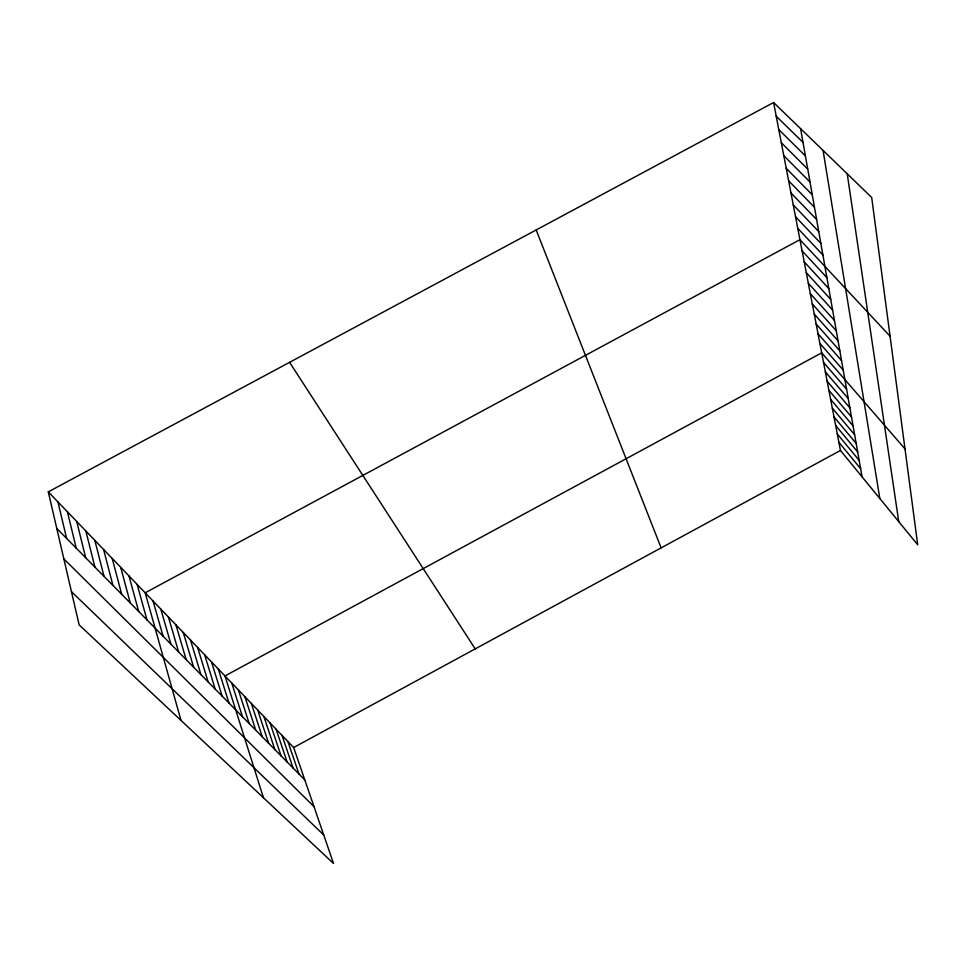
<?xml version="1.0" encoding="UTF-8"?>
<svg xmlns="http://www.w3.org/2000/svg" width="966" height="966" viewBox="0 0 966 966"><rect width="100%" height="100%" fill="white"/><g stroke="black" fill="none" stroke-linecap="round" stroke-linejoin="round"><path stroke-width="1.45" d="M293.652 747.515L840.456 450.458L773.585 102.517L48.3 491.863L79.152 624.893L333.524 863.483L293.652 747.515L48.3 491.863M71.448 591.663L323.743 835.01M773.585 102.517L871.694 197.487L917.7 544.776L840.456 450.458M776.205 116.186L803.012 142.4M778.789 129.577L805.39 155.888M63.853 558.903L313.974 806.622M781.313 142.727L807.721 169.11M783.788 155.635L810.015 182.079M56.777 528.438L304.797 779.924M786.227 168.301L812.261 194.806M788.618 180.739L814.471 207.304M790.961 192.946L816.632 219.56M793.267 204.937L818.757 231.599M795.537 216.722L820.846 243.408M797.759 228.302L822.887 255.012M890.072 336.24L799.945 239.665L145.19 592.81L180.992 720.419M802.094 250.846L826.884 277.616M804.207 261.834L828.828 288.617M806.284 272.629L830.736 299.424M808.325 283.243L832.607 310.05M810.329 293.688L834.455 320.483M812.297 303.952L836.266 330.758M814.241 314.059L838.053 340.853M816.149 323.984L839.804 350.779M818.033 333.765L841.519 360.535M819.88 343.377L843.221 370.135M904.997 448.9L821.692 352.844L224.969 675.946L263.476 797.783M823.539 362.431L846.578 389.153M825.35 371.874L848.245 398.572M827.138 381.172L849.875 407.833M828.9 390.312L851.481 416.95M830.627 399.308L853.075 425.921M832.33 408.159L854.632 434.736M834.008 416.889L856.166 443.43M835.662 425.475L857.675 451.979M837.28 433.927L859.16 460.384M838.886 442.259L860.621 468.679M289.595 362.335L475.212 648.886M536.178 229.968L661.118 547.891M287.892 741.502L299.001 774.056M282.036 735.404L293.121 768.091M276.083 729.209L287.144 762.029M270.045 722.918L281.07 755.871M263.911 716.518L274.899 749.604M257.68 710.022L268.633 743.252M251.341 703.429L262.257 736.78M244.905 696.727L255.773 730.211M238.373 689.905L249.192 723.534M231.719 682.986L242.49 716.748M218.304 668.991L228.966 703.031M211.53 661.939L222.132 696.1M204.635 654.767L215.176 689.06M197.644 647.474L208.113 681.887M190.519 640.047L200.928 674.606M183.286 632.513L193.623 667.192M175.921 624.845L186.184 659.645M168.434 617.045L178.613 651.978M160.827 609.111L170.922 644.165M153.075 601.033L163.073 636.22M137.16 584.454L146.977 619.894M128.997 575.941L138.693 611.502M120.678 567.271L130.265 602.953M112.201 558.445L121.68 594.247M103.579 549.461L112.937 585.384M94.801 540.308L104.026 576.34M85.841 530.986L94.946 567.127M76.725 521.483L85.684 557.732M67.427 511.799L76.229 548.157M57.96 501.922L66.606 538.4M800.585 128.647L862.058 476.83M823.056 150.406L879.845 498.541M847.218 173.783L898.742 521.628"/></g></svg>
